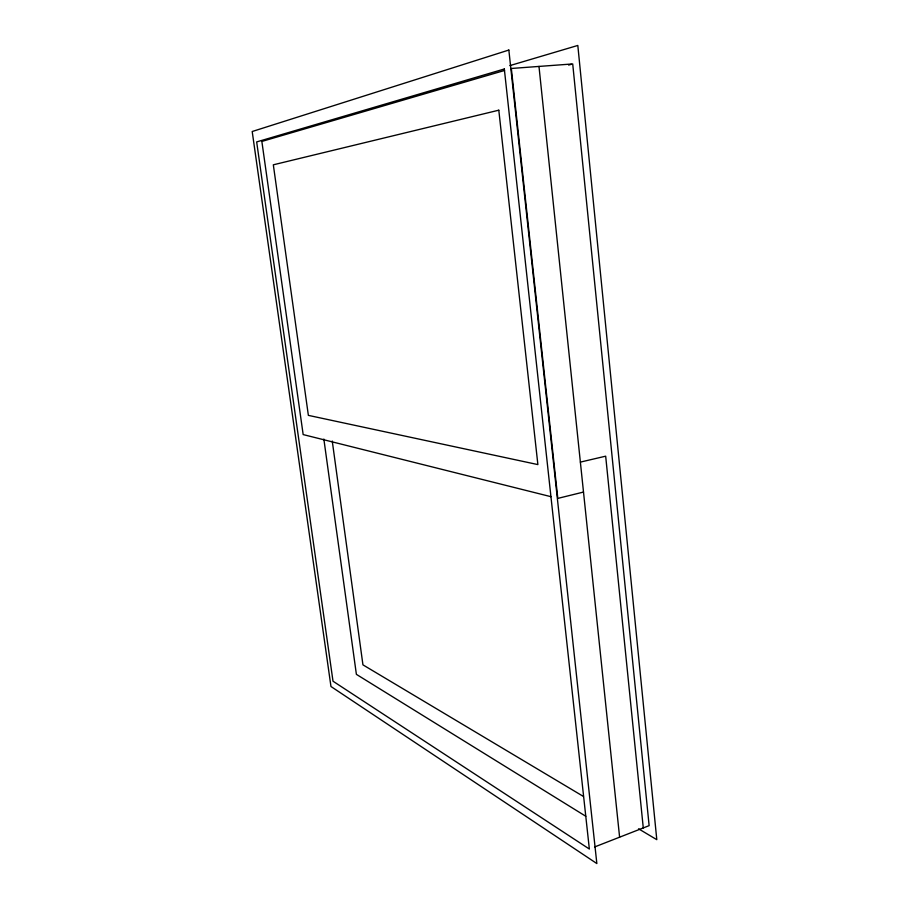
<?xml version="1.0" encoding="UTF-8"?>
<svg xmlns="http://www.w3.org/2000/svg" width="909" height="909" viewBox="0 0 909 909"><rect width="100%" height="100%" fill="white"/><g stroke="black" fill="none" stroke-linecap="round" stroke-linejoin="round"><path stroke-width="1.36" d="M594.611 846.961L649.128 825.645L572.715 63.937L511.335 68.47L557.808 498.393L583.498 492.064M509.847 65.618L577.817 45.45L656.798 839.677L638.561 828.803M504.552 70.459L261.86 141.429L303.163 434.582L550.934 496.678M568.625 65.062L571.352 64.312M580.374 462.102L605.678 456.182L643.277 827.929M583.453 796.466L362.941 664.854L332.251 441.024M585.794 816.271L356.385 674.353L323.854 439.058M538.98 66.425L619.608 837.189M508.847 50.052L252.202 131.51L330.967 686.5L596.849 863.55L508.847 50.052M504.325 68.993L256.668 141.918L333.001 681.205L589.35 849.029L504.325 68.993M498.802 110.194L273.325 164.813L308.367 415.368L537.878 464.59L498.802 110.194"/></g></svg>
